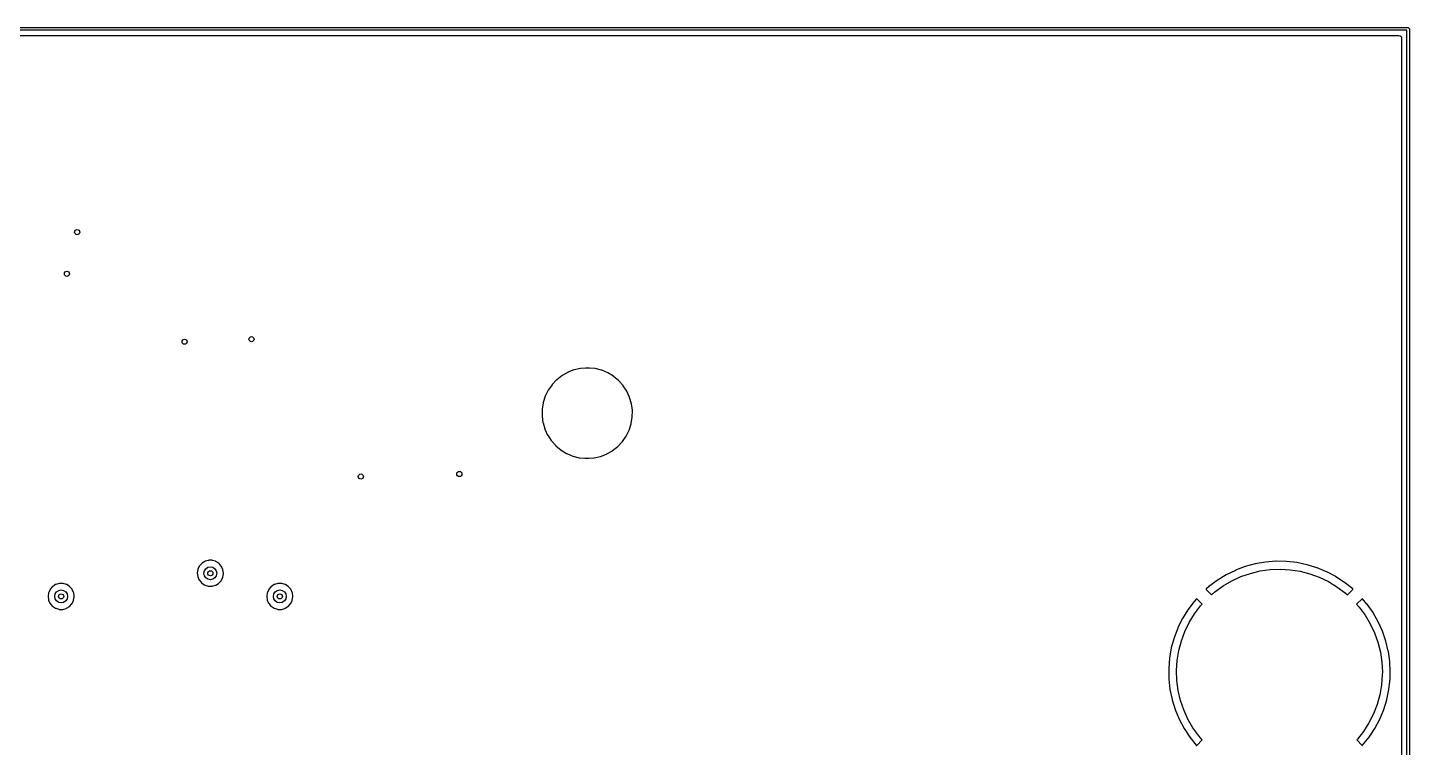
# Model space of a CAD drawing. Extents: x 0 to 4.25, y -4.33 to 0.
# Drawn here: x 2.139 to 4.254, y -1.1 to 0.002 of the extents above; entities that cross this region are included whole.
import ezdxf

# ---------------------------------------------------------------- set-up
doc = ezdxf.new("R2010")
doc.units = 0
doc.header["$MEASUREMENT"] = 0
doc.layers.add('BLACK', color=7, linetype='CONTINUOUS')

msp = doc.modelspace()

# ---------------------------------------------------------------- linework, layer by layer
at = {"layer": 'BLACK', "linetype": 'CONTINUOUS'}
for p, q in [((0, 0.001969), (4.25197, 0.001969)), ((4.25197, 0.001969), (4.25336, 0.001392)), ((4.25336, 0.001392), (4.25394, 0)), ((4.25394, 0), (4.25394, -4.33071)), ((4.25, -0.001969), (0.001969, -0.001969)), ((0.013961, -0.009961), (4.23801, -0.009961)), ((4.23801, -0.009961), (4.23974, -0.010357)), ((4.23974, -0.010357), (4.24114, -0.011467)), ((4.24114, -0.011467), (4.24191, -0.013071)), ((4.24191, -0.013071), (4.24201, -0.013961)), ((4.24201, -0.013961), (4.24201, -2.4072)), ((4.25, -4.32874), (4.25, -0.001969)), ((2.96578, -0.525658), (2.95712, -0.530605)), ((2.96604, -0.525533), (2.96578, -0.525658)), ((2.97533, -0.521919), (2.96604, -0.525533)), ((2.97561, -0.521835), (2.97533, -0.521919)), ((2.98533, -0.519634), (2.97561, -0.521835)), ((2.98562, -0.519592), (2.98533, -0.519634)), ((2.99303, -0.519041), (2.98562, -0.519592)), ((2.99318, -0.519035), (2.99303, -0.519041)), ((2.99911, -0.519035), (2.99318, -0.519035)), ((2.99931, -0.519045), (2.99911, -0.519035)), ((3.00759, -0.519879), (2.99931, -0.519045)), ((3.00787, -0.519929), (3.00759, -0.519879)), ((3.01753, -0.522384), (3.00787, -0.519929)), ((3.01781, -0.522475), (3.01753, -0.522384)), ((3.027, -0.526331), (3.01781, -0.522475)), ((3.02726, -0.526463), (3.027, -0.526331)), ((3.03579, -0.531635), (3.02726, -0.526463)), ((2.94182, -0.544623), (2.93614, -0.552815)), ((2.94201, -0.544398), (2.94182, -0.544623)), ((2.94884, -0.537136), (2.94201, -0.544398)), ((2.94905, -0.53694), (2.94884, -0.537136)), ((2.95688, -0.530768), (2.94905, -0.53694)), ((2.95712, -0.530605), (2.95688, -0.530768)), ((3.03602, -0.531804), (3.03579, -0.531635)), ((3.04369, -0.538179), (3.03602, -0.531804)), ((3.0439, -0.53838), (3.04369, -0.538179)), ((3.05053, -0.545818), (3.0439, -0.53838)), ((3.05071, -0.546048), (3.05053, -0.545818)), ((3.05618, -0.554386), (3.05071, -0.546048)), ((2.93148, -0.562276), (2.92844, -0.571771)), ((2.93159, -0.562007), (2.93148, -0.562276)), ((2.93599, -0.553065), (2.93159, -0.562007)), ((2.93614, -0.552815), (2.93599, -0.553065)), ((3.05632, -0.55464), (3.05618, -0.554386)), ((3.06049, -0.563694), (3.05632, -0.55464)), ((3.06059, -0.563966), (3.06049, -0.563694)), ((3.06338, -0.573537), (3.06059, -0.563966)), ((2.92674, -0.582183), (2.92661, -0.592151)), ((2.92677, -0.581893), (2.92674, -0.582183)), ((2.92837, -0.572053), (2.92677, -0.581893)), ((2.92844, -0.571771), (2.92837, -0.572053)), ((3.06344, -0.573821), (3.06338, -0.573537)), ((3.06479, -0.5837), (3.06344, -0.573821)), ((3.06468, -0.593959), (3.06481, -0.58399)), ((3.06481, -0.58399), (3.06479, -0.5837)), ((2.92661, -0.592151), (2.92663, -0.592442)), ((2.92663, -0.592442), (2.92797, -0.60232)), ((2.92797, -0.60232), (2.92803, -0.602604)), ((2.92803, -0.602604), (2.93082, -0.612176)), ((2.93082, -0.612176), (2.93092, -0.612448)), ((2.93092, -0.612448), (2.9351, -0.621501)), ((3.05994, -0.613866), (3.06298, -0.604371)), ((3.06298, -0.604371), (3.06305, -0.604089)), ((3.06305, -0.604089), (3.06465, -0.594248)), ((3.06465, -0.594248), (3.06468, -0.593959)), ((2.9351, -0.621501), (2.93524, -0.621756)), ((2.93524, -0.621756), (2.94071, -0.630093)), ((2.94071, -0.630093), (2.94088, -0.630323)), ((2.94088, -0.630323), (2.94752, -0.637762)), ((3.04258, -0.639006), (3.04941, -0.631744)), ((3.04941, -0.631744), (3.04959, -0.631518)), ((3.04959, -0.631518), (3.05528, -0.623327)), ((3.05528, -0.623327), (3.05542, -0.623076)), ((3.05542, -0.623076), (3.05983, -0.614135)), ((3.05983, -0.614135), (3.05994, -0.613866)), ((2.94752, -0.637762), (2.94773, -0.637963)), ((2.94773, -0.637963), (2.9554, -0.644338)), ((2.9554, -0.644338), (2.95563, -0.644507)), ((2.95563, -0.644507), (2.96416, -0.649679)), ((2.96416, -0.649679), (2.96441, -0.649811)), ((2.96441, -0.649811), (2.97361, -0.653666)), ((2.97361, -0.653666), (2.97388, -0.653758)), ((2.97388, -0.653758), (2.98355, -0.656212)), ((3.00608, -0.656507), (3.01581, -0.654307)), ((3.01581, -0.654307), (3.01608, -0.654222)), ((3.01608, -0.654222), (3.02538, -0.650609)), ((3.02538, -0.650609), (3.02564, -0.650484)), ((3.02564, -0.650484), (3.03429, -0.645537)), ((3.03429, -0.645537), (3.03454, -0.645374)), ((3.03454, -0.645374), (3.04236, -0.639202)), ((3.04236, -0.639202), (3.04258, -0.639006)), ((2.98355, -0.656212), (2.98383, -0.656263)), ((2.98383, -0.656263), (2.99211, -0.657096)), ((2.99211, -0.657096), (2.99231, -0.657106)), ((2.99231, -0.657106), (2.99824, -0.657106)), ((2.99824, -0.657106), (2.99839, -0.657101)), ((2.99839, -0.657101), (3.0058, -0.65655)), ((3.0058, -0.65655), (3.00608, -0.656507)), ((2.40204, -0.822329), (2.39986, -0.826963)), ((2.40234, -0.821866), (2.40204, -0.822329)), ((2.40573, -0.818029), (2.40234, -0.821866)), ((2.40615, -0.817671), (2.40573, -0.818029)), ((2.41048, -0.814939), (2.40615, -0.817671)), ((2.41099, -0.814713), (2.41048, -0.814939)), ((2.41591, -0.813306), (2.41099, -0.814713)), ((2.41194, -0.826111), (2.41513, -0.823978)), ((2.41513, -0.823978), (2.4189, -0.823228)), ((2.41646, -0.813231), (2.41591, -0.813306)), ((2.42158, -0.813262), (2.41646, -0.813231)), ((2.4189, -0.823228), (2.42266, -0.823978)), ((2.42213, -0.813344), (2.42158, -0.813262)), ((2.42703, -0.814811), (2.42213, -0.813344)), ((2.42266, -0.823978), (2.42586, -0.826111)), ((2.42753, -0.815043), (2.42703, -0.814811)), ((2.43183, -0.817828), (2.42753, -0.815043)), ((2.43224, -0.818191), (2.43183, -0.817828)), ((2.43559, -0.822069), (2.43224, -0.818191)), ((2.43588, -0.822535), (2.43559, -0.822069)), ((2.438, -0.827196), (2.43588, -0.822535)), ((4.00261, -0.822954), (3.98783, -0.828538)), ((4.00279, -0.822897), (4.00261, -0.822954)), ((4.01803, -0.818729), (4.00279, -0.822897)), ((4.0182, -0.818688), (4.01803, -0.818729)), ((4.03377, -0.815972), (4.0182, -0.818688)), ((4.03395, -0.815949), (4.03377, -0.815972)), ((4.0497, -0.81471), (4.03395, -0.815949)), ((4.04988, -0.814704), (4.0497, -0.81471)), ((4.06568, -0.814952), (4.04988, -0.814704)), ((4.06586, -0.814964), (4.06568, -0.814952)), ((4.08156, -0.816697), (4.06586, -0.814964)), ((4.08174, -0.816726), (4.08156, -0.816697)), ((4.09721, -0.81993), (4.08174, -0.816726)), ((4.09739, -0.819975), (4.09721, -0.81993)), ((4.11249, -0.82462), (4.09739, -0.819975)), ((4.11266, -0.824683), (4.11249, -0.82462)), ((4.12726, -0.830728), (4.11266, -0.824683)), ((2.39892, -0.83255), (2.39891, -0.833103)), ((2.39891, -0.833103), (2.39957, -0.838179)), ((2.3997, -0.827492), (2.39892, -0.83255)), ((2.39957, -0.838179), (2.39972, -0.838712)), ((2.39986, -0.826963), (2.3997, -0.827492)), ((2.39972, -0.838712), (2.40178, -0.843398)), ((2.40178, -0.843398), (2.40208, -0.843868)), ((2.40208, -0.843868), (2.40537, -0.847786)), ((2.40906, -0.833071), (2.4098, -0.829304)), ((2.4098, -0.836837), (2.40906, -0.833071)), ((2.4098, -0.829304), (2.41194, -0.826111)), ((2.41194, -0.840031), (2.4098, -0.836837)), ((2.41513, -0.842164), (2.41194, -0.840031)), ((2.4189, -0.842913), (2.41513, -0.842164)), ((2.42266, -0.842164), (2.4189, -0.842913)), ((2.42586, -0.840031), (2.42266, -0.842164)), ((2.42586, -0.826111), (2.42799, -0.829304)), ((2.42799, -0.836837), (2.42586, -0.840031)), ((2.42799, -0.829304), (2.42874, -0.833071)), ((2.42874, -0.833071), (2.42799, -0.836837)), ((2.43188, -0.848272), (2.43531, -0.844477)), ((2.43531, -0.844477), (2.43562, -0.844018)), ((2.43562, -0.844018), (2.43785, -0.839411)), ((2.43785, -0.839411), (2.43802, -0.838884)), ((2.43816, -0.827727), (2.438, -0.827196)), ((2.43802, -0.838884), (2.43889, -0.833707)), ((2.4389, -0.832924), (2.43816, -0.827727)), ((2.43889, -0.833707), (2.43892, -0.833406)), ((2.43892, -0.833225), (2.4389, -0.832924)), ((2.43892, -0.833406), (2.43892, -0.833225)), ((3.9597, -0.844007), (3.94706, -0.853492)), ((3.95985, -0.843904), (3.9597, -0.844007)), ((3.97332, -0.83565), (3.95985, -0.843904)), ((3.96889, -0.852478), (3.98216, -0.844692)), ((3.97348, -0.835561), (3.97332, -0.83565)), ((3.98767, -0.828611), (3.97348, -0.835561)), ((3.98216, -0.844692), (3.99612, -0.838239)), ((3.98783, -0.828538), (3.98767, -0.828611)), ((3.99612, -0.838239), (4.01065, -0.833179)), ((4.01065, -0.833179), (4.02561, -0.829561)), ((4.02561, -0.829561), (4.04085, -0.82742)), ((4.04085, -0.82742), (4.05622, -0.826775)), ((4.05622, -0.826775), (4.07158, -0.827634)), ((4.07158, -0.827634), (4.08678, -0.829988)), ((4.08678, -0.829988), (4.10169, -0.833814)), ((4.10169, -0.833814), (4.11614, -0.839077)), ((4.11614, -0.839077), (4.13002, -0.845725)), ((4.12743, -0.830807), (4.12726, -0.830728)), ((4.14139, -0.838198), (4.12743, -0.830807)), ((4.13002, -0.845725), (4.14318, -0.853695)), ((4.14155, -0.838293), (4.14139, -0.838198)), ((4.15475, -0.846965), (4.14155, -0.838293)), ((2.17136, -0.862925), (2.17057, -0.867983)), ((2.17152, -0.862396), (2.17136, -0.862925)), ((2.17369, -0.857762), (2.17152, -0.862396)), ((2.174, -0.8573), (2.17369, -0.857762)), ((2.17739, -0.853462), (2.174, -0.8573)), ((2.17781, -0.853104), (2.17739, -0.853462)), ((2.18214, -0.850372), (2.17781, -0.853104)), ((2.18071, -0.868504), (2.18146, -0.864737)), ((2.18146, -0.864737), (2.18359, -0.861544)), ((2.18264, -0.850146), (2.18214, -0.850372)), ((2.18756, -0.848739), (2.18264, -0.850146)), ((2.18359, -0.861544), (2.18678, -0.859411)), ((2.18678, -0.859411), (2.19055, -0.858661)), ((2.18811, -0.848664), (2.18756, -0.848739)), ((2.19323, -0.848696), (2.18811, -0.848664)), ((2.19055, -0.858661), (2.19432, -0.859411)), ((2.19378, -0.848777), (2.19323, -0.848696)), ((2.19868, -0.850244), (2.19378, -0.848777)), ((2.19432, -0.859411), (2.19751, -0.861544)), ((2.19751, -0.861544), (2.19964, -0.864737)), ((2.19919, -0.850476), (2.19868, -0.850244)), ((2.20348, -0.853261), (2.19919, -0.850476)), ((2.19964, -0.864737), (2.20039, -0.868504)), ((2.2039, -0.853624), (2.20348, -0.853261)), ((2.20724, -0.857502), (2.2039, -0.853624)), ((2.20754, -0.857969), (2.20724, -0.857502)), ((2.20966, -0.862629), (2.20754, -0.857969)), ((2.20981, -0.86316), (2.20966, -0.862629)), ((2.21056, -0.868357), (2.20981, -0.86316)), ((2.40537, -0.847786), (2.40578, -0.848155)), ((2.40578, -0.848155), (2.41004, -0.850992)), ((2.41004, -0.850992), (2.41054, -0.85123)), ((2.41054, -0.85123), (2.41543, -0.852757)), ((2.41543, -0.852757), (2.41597, -0.852845)), ((2.41597, -0.852845), (2.42109, -0.852939)), ((2.42109, -0.852939), (2.42164, -0.852871)), ((2.42164, -0.852871), (2.42658, -0.851524)), ((2.42658, -0.851524), (2.42709, -0.851304)), ((2.42709, -0.851304), (2.43145, -0.848625)), ((2.43145, -0.848625), (2.43188, -0.848272)), ((2.506, -0.862925), (2.50521, -0.867983)), ((2.50616, -0.862396), (2.506, -0.862925)), ((2.50834, -0.857762), (2.50616, -0.862396)), ((2.50864, -0.8573), (2.50834, -0.857762)), ((2.51203, -0.853462), (2.50864, -0.8573)), ((2.51245, -0.853104), (2.51203, -0.853462)), ((2.51678, -0.850372), (2.51245, -0.853104)), ((2.51535, -0.868504), (2.5161, -0.864737)), ((2.5161, -0.864737), (2.51824, -0.861544)), ((2.51729, -0.850146), (2.51678, -0.850372)), ((2.52221, -0.848739), (2.51729, -0.850146)), ((2.51824, -0.861544), (2.52143, -0.859411)), ((2.52143, -0.859411), (2.5252, -0.858661)), ((2.52276, -0.848664), (2.52221, -0.848739)), ((2.52788, -0.848696), (2.52276, -0.848664)), ((2.5252, -0.858661), (2.52896, -0.859411)), ((2.52842, -0.848777), (2.52788, -0.848696)), ((2.53333, -0.850244), (2.52842, -0.848777)), ((2.52896, -0.859411), (2.53216, -0.861544)), ((2.53216, -0.861544), (2.53429, -0.864737)), ((2.53383, -0.850476), (2.53333, -0.850244)), ((2.53813, -0.853261), (2.53383, -0.850476)), ((2.53429, -0.864737), (2.53504, -0.868504)), ((2.53854, -0.853624), (2.53813, -0.853261)), ((2.54189, -0.857502), (2.53854, -0.853624)), ((2.54194, -0.857588), (2.54189, -0.857502)), ((2.54218, -0.857969), (2.54194, -0.857588)), ((2.54238, -0.85839), (2.54218, -0.857969)), ((2.5443, -0.862629), (2.54238, -0.85839)), ((2.54446, -0.86316), (2.5443, -0.862629)), ((2.5452, -0.868357), (2.54446, -0.86316)), ((3.94304, -0.857141), (3.94279, -0.857588)), ((3.94279, -0.857588), (3.9428, -0.857724)), ((3.9428, -0.857724), (3.94283, -0.857766)), ((3.94283, -0.857766), (3.95122, -0.866156)), ((3.94692, -0.85361), (3.94304, -0.857141)), ((3.94706, -0.853492), (3.94692, -0.85361)), ((3.95122, -0.866156), (3.95644, -0.861522)), ((3.95644, -0.861522), (3.96889, -0.852478)), ((4.14318, -0.853695), (4.1555, -0.862911)), ((4.1549, -0.847073), (4.15475, -0.846965)), ((4.16723, -0.856951), (4.1549, -0.847073)), ((4.1555, -0.862911), (4.15903, -0.866138)), ((4.15903, -0.866138), (4.16732, -0.857854)), ((4.16736, -0.857072), (4.16723, -0.856951)), ((4.16732, -0.857854), (4.16755, -0.857395)), ((4.16753, -0.857228), (4.16736, -0.857072)), ((4.16755, -0.857395), (4.16753, -0.857228)), ((2.17057, -0.867983), (2.17056, -0.868536)), ((2.17056, -0.868536), (2.17123, -0.873612)), ((2.17123, -0.873612), (2.17137, -0.874145)), ((2.17137, -0.874145), (2.17344, -0.878831)), ((2.17344, -0.878831), (2.17373, -0.879301)), ((2.17373, -0.879301), (2.17702, -0.883219)), ((2.17702, -0.883219), (2.17744, -0.883588)), ((2.17744, -0.883588), (2.1817, -0.886425)), ((2.18146, -0.872271), (2.18071, -0.868504)), ((2.18359, -0.875464), (2.18146, -0.872271)), ((2.1817, -0.886425), (2.1822, -0.886663)), ((2.1822, -0.886663), (2.18708, -0.88819)), ((2.18678, -0.877597), (2.18359, -0.875464)), ((2.19055, -0.878346), (2.18678, -0.877597)), ((2.19432, -0.877597), (2.19055, -0.878346)), ((2.1933, -0.888304), (2.19824, -0.886957)), ((2.19751, -0.875464), (2.19432, -0.877597)), ((2.19964, -0.872271), (2.19751, -0.875464)), ((2.19824, -0.886957), (2.19874, -0.886737)), ((2.19874, -0.886737), (2.20311, -0.884059)), ((2.20039, -0.868504), (2.19964, -0.872271)), ((2.20311, -0.884059), (2.20353, -0.883705)), ((2.20353, -0.883705), (2.20697, -0.87991)), ((2.20697, -0.87991), (2.20728, -0.879451)), ((2.20728, -0.879451), (2.20951, -0.874844)), ((2.20951, -0.874844), (2.20968, -0.874317)), ((2.20968, -0.874317), (2.21055, -0.86914)), ((2.21055, -0.86914), (2.21057, -0.868839)), ((2.21057, -0.868536), (2.21056, -0.868357)), ((2.21058, -0.868658), (2.21057, -0.868536)), ((2.21057, -0.868839), (2.21058, -0.868723)), ((2.21058, -0.868723), (2.21058, -0.868658)), ((2.50521, -0.867983), (2.50521, -0.868536)), ((2.50521, -0.868536), (2.50587, -0.873612)), ((2.50587, -0.873612), (2.50602, -0.874145)), ((2.50602, -0.874145), (2.50808, -0.878831)), ((2.50808, -0.878831), (2.50837, -0.879301)), ((2.50837, -0.879301), (2.51167, -0.883219)), ((2.51167, -0.883219), (2.51208, -0.883588)), ((2.51208, -0.883588), (2.51634, -0.886425)), ((2.5161, -0.872271), (2.51535, -0.868504)), ((2.51824, -0.875464), (2.5161, -0.872271)), ((2.51634, -0.886425), (2.51684, -0.886663)), ((2.51684, -0.886663), (2.52173, -0.88819)), ((2.52143, -0.877597), (2.51824, -0.875464)), ((2.5252, -0.878346), (2.52143, -0.877597)), ((2.52896, -0.877597), (2.5252, -0.878346)), ((2.52794, -0.888304), (2.53288, -0.886957)), ((2.53216, -0.875464), (2.52896, -0.877597)), ((2.53429, -0.872271), (2.53216, -0.875464)), ((2.53288, -0.886957), (2.53339, -0.886737)), ((2.53339, -0.886737), (2.53775, -0.884059)), ((2.53504, -0.868504), (2.53429, -0.872271)), ((2.53775, -0.884059), (2.53818, -0.883705)), ((2.53818, -0.883705), (2.54161, -0.87991)), ((2.54161, -0.87991), (2.54192, -0.879451)), ((2.54192, -0.879451), (2.54415, -0.874844)), ((2.54415, -0.874844), (2.54432, -0.874317)), ((2.54432, -0.874317), (2.54519, -0.86914)), ((2.54519, -0.86914), (2.54522, -0.868839)), ((2.54522, -0.868658), (2.5452, -0.868357)), ((2.54522, -0.868839), (2.54522, -0.868658)), ((3.92436, -0.876198), (3.91487, -0.888831)), ((3.92448, -0.876056), (3.92436, -0.876198)), ((3.92819, -0.871974), (3.92448, -0.876056)), ((3.92518, -0.895281), (3.93448, -0.883026)), ((3.92823, -0.871944), (3.92819, -0.871974)), ((3.92837, -0.871922), (3.92823, -0.871944)), ((3.92882, -0.872156), (3.92837, -0.871922)), ((3.93699, -0.880319), (3.92882, -0.872156)), ((3.93448, -0.883026), (3.93699, -0.880319)), ((4.1816, -0.871972), (4.17322, -0.880348)), ((4.17322, -0.880348), (4.17716, -0.88472)), ((4.17716, -0.88472), (4.18629, -0.897104)), ((4.18169, -0.871912), (4.1816, -0.871972)), ((4.18179, -0.871904), (4.18169, -0.871912)), ((4.18223, -0.872173), (4.18179, -0.871904)), ((4.18909, -0.880212), (4.18223, -0.872173)), ((4.18921, -0.880358), (4.18909, -0.880212)), ((4.19829, -0.893283), (4.18921, -0.880358)), ((2.18708, -0.88819), (2.18763, -0.888278)), ((2.18763, -0.888278), (2.19275, -0.888372)), ((2.19275, -0.888372), (2.1933, -0.888304)), ((2.52173, -0.88819), (2.52227, -0.888278)), ((2.52227, -0.888278), (2.52739, -0.888372)), ((2.52739, -0.888372), (2.52794, -0.888304)), ((3.90643, -0.902613), (3.89948, -0.9168)), ((3.90652, -0.902452), (3.90643, -0.902613)), ((3.91477, -0.888983), (3.90652, -0.902452)), ((3.91037, -0.922214), (3.91712, -0.908385)), ((3.91487, -0.888831), (3.91477, -0.888983)), ((3.91712, -0.908385), (3.92518, -0.895281)), ((4.18629, -0.897104), (4.19416, -0.910319)), ((4.19839, -0.893438), (4.19829, -0.893283)), ((4.20622, -0.90716), (4.19839, -0.893438)), ((4.2063, -0.907324), (4.20622, -0.90716)), ((4.2128, -0.921722), (4.2063, -0.907324)), ((3.8994, -0.916969), (3.89382, -0.931746)), ((3.89948, -0.9168), (3.8994, -0.916969)), ((3.90501, -0.936635), (3.91037, -0.922214)), ((4.19416, -0.910319), (4.20072, -0.924241)), ((4.20072, -0.924241), (4.20588, -0.938735)), ((4.21287, -0.921893), (4.2128, -0.921722)), ((4.21799, -0.936838), (4.21287, -0.921893)), ((3.88955, -0.947339), (3.88684, -0.9629)), ((3.88959, -0.947159), (3.88955, -0.947339)), ((3.89376, -0.931921), (3.88959, -0.947159)), ((3.89382, -0.931746), (3.89376, -0.931921)), ((3.89862, -0.966698), (3.90108, -0.95151)), ((3.90108, -0.95151), (3.90501, -0.936635)), ((4.20588, -0.938735), (4.2096, -0.953664)), ((4.21804, -0.937016), (4.21799, -0.936838)), ((4.22172, -0.952376), (4.21804, -0.937016)), ((3.88682, -0.963084), (3.88558, -0.978832)), ((3.88684, -0.9629), (3.88682, -0.963084)), ((3.89765, -0.982053), (3.89862, -0.966698)), ((4.2096, -0.953664), (4.21185, -0.968885)), ((4.21185, -0.968885), (4.2126, -0.984252)), ((4.22176, -0.952558), (4.22172, -0.952376)), ((4.22399, -0.968196), (4.22176, -0.952558)), ((4.224, -0.968381), (4.22399, -0.968196)), ((4.22475, -0.984175), (4.224, -0.968381)), ((3.88558, -0.978832), (3.88557, -0.979017)), ((3.88557, -0.979017), (3.88582, -0.99481)), ((3.89819, -0.99743), (3.89765, -0.982053)), ((4.21254, -0.988649), (4.21136, -1.00399)), ((4.2126, -0.984252), (4.21254, -0.988649)), ((4.22442, -0.994826), (4.22475, -0.984329)), ((4.22475, -0.984329), (4.22475, -0.984175)), ((3.88582, -0.99481), (3.88583, -0.994995)), ((3.88583, -0.994995), (3.88756, -1.0107)), ((3.88756, -1.0107), (3.88759, -1.01088)), ((3.88759, -1.01088), (3.8908, -1.02635)), ((3.90022, -1.01268), (3.89819, -0.99743)), ((3.90374, -1.02766), (3.90022, -1.01268)), ((4.21136, -1.00399), (4.20868, -1.01914)), ((4.21944, -1.02635), (4.22264, -1.01088)), ((4.22264, -1.01088), (4.22267, -1.0107)), ((4.22267, -1.0107), (4.22441, -0.99498)), ((4.22441, -0.99498), (4.22442, -0.994826)), ((3.8908, -1.02635), (3.89084, -1.02653)), ((3.89084, -1.02653), (3.89549, -1.04163)), ((3.9087, -1.04222), (3.90374, -1.02766)), ((4.20455, -1.03396), (4.19898, -1.04831)), ((4.20868, -1.01914), (4.20455, -1.03396)), ((4.21475, -1.04163), (4.21939, -1.02653)), ((4.21939, -1.02653), (4.21944, -1.02635)), ((3.89549, -1.04163), (3.89555, -1.0418)), ((3.89555, -1.0418), (3.90159, -1.05639)), ((3.90159, -1.05639), (3.90167, -1.05656)), ((3.90167, -1.05656), (3.90906, -1.07052)), ((3.91505, -1.05624), (3.9087, -1.04222)), ((3.92275, -1.06956), (3.91505, -1.05624)), ((4.19898, -1.04831), (4.19205, -1.06204)), ((4.20117, -1.07052), (4.20856, -1.05656)), ((4.20856, -1.05656), (4.20864, -1.05639)), ((4.20864, -1.05639), (4.21469, -1.0418)), ((4.21469, -1.0418), (4.21475, -1.04163)), ((3.90906, -1.07052), (3.90916, -1.07068)), ((3.90916, -1.07068), (3.91783, -1.08388)), ((3.9317, -1.08207), (3.92275, -1.06956)), ((4.1838, -1.07503), (4.17433, -1.08715)), ((4.19205, -1.06204), (4.1838, -1.07503)), ((4.1924, -1.08388), (4.20108, -1.07068)), ((4.20108, -1.07068), (4.20117, -1.07052)), ((3.91783, -1.08388), (3.91794, -1.08403)), ((3.91794, -1.08403), (3.92782, -1.09636)), ((3.92782, -1.09636), (3.9279, -1.09645)), ((3.9279, -1.09645), (3.92834, -1.09669)), ((3.92834, -1.09669), (3.92851, -1.09666)), ((3.92851, -1.09666), (3.93702, -1.08815)), ((3.93702, -1.08815), (3.9317, -1.08207)), ((4.17433, -1.08715), (4.1733, -1.08824)), ((4.1733, -1.08824), (4.18152, -1.09645)), ((4.18152, -1.09645), (4.18197, -1.09669)), ((4.18197, -1.09669), (4.18214, -1.09666)), ((4.18214, -1.09666), (4.1823, -1.0965)), ((4.1823, -1.0965), (4.18242, -1.09636)), ((4.18242, -1.09636), (4.1923, -1.08403)), ((4.1923, -1.08403), (4.1924, -1.08388))]:
    msp.add_line(p, q, dxfattribs=at)
at = {"layer": 'BLACK'}
for centre in [(2.21516, -0.311024), (2.19941, -0.374724), (2.37953, -0.47874), (2.48189, -0.474803), (2.64921, -0.685039), (2.8, -0.681102), (2.4189, -0.833071), (2.19055, -0.868504), (2.5252, -0.868504)]:
    msp.add_circle(centre, 0.003937, dxfattribs=at)

doc.saveas('drawing.dxf')
